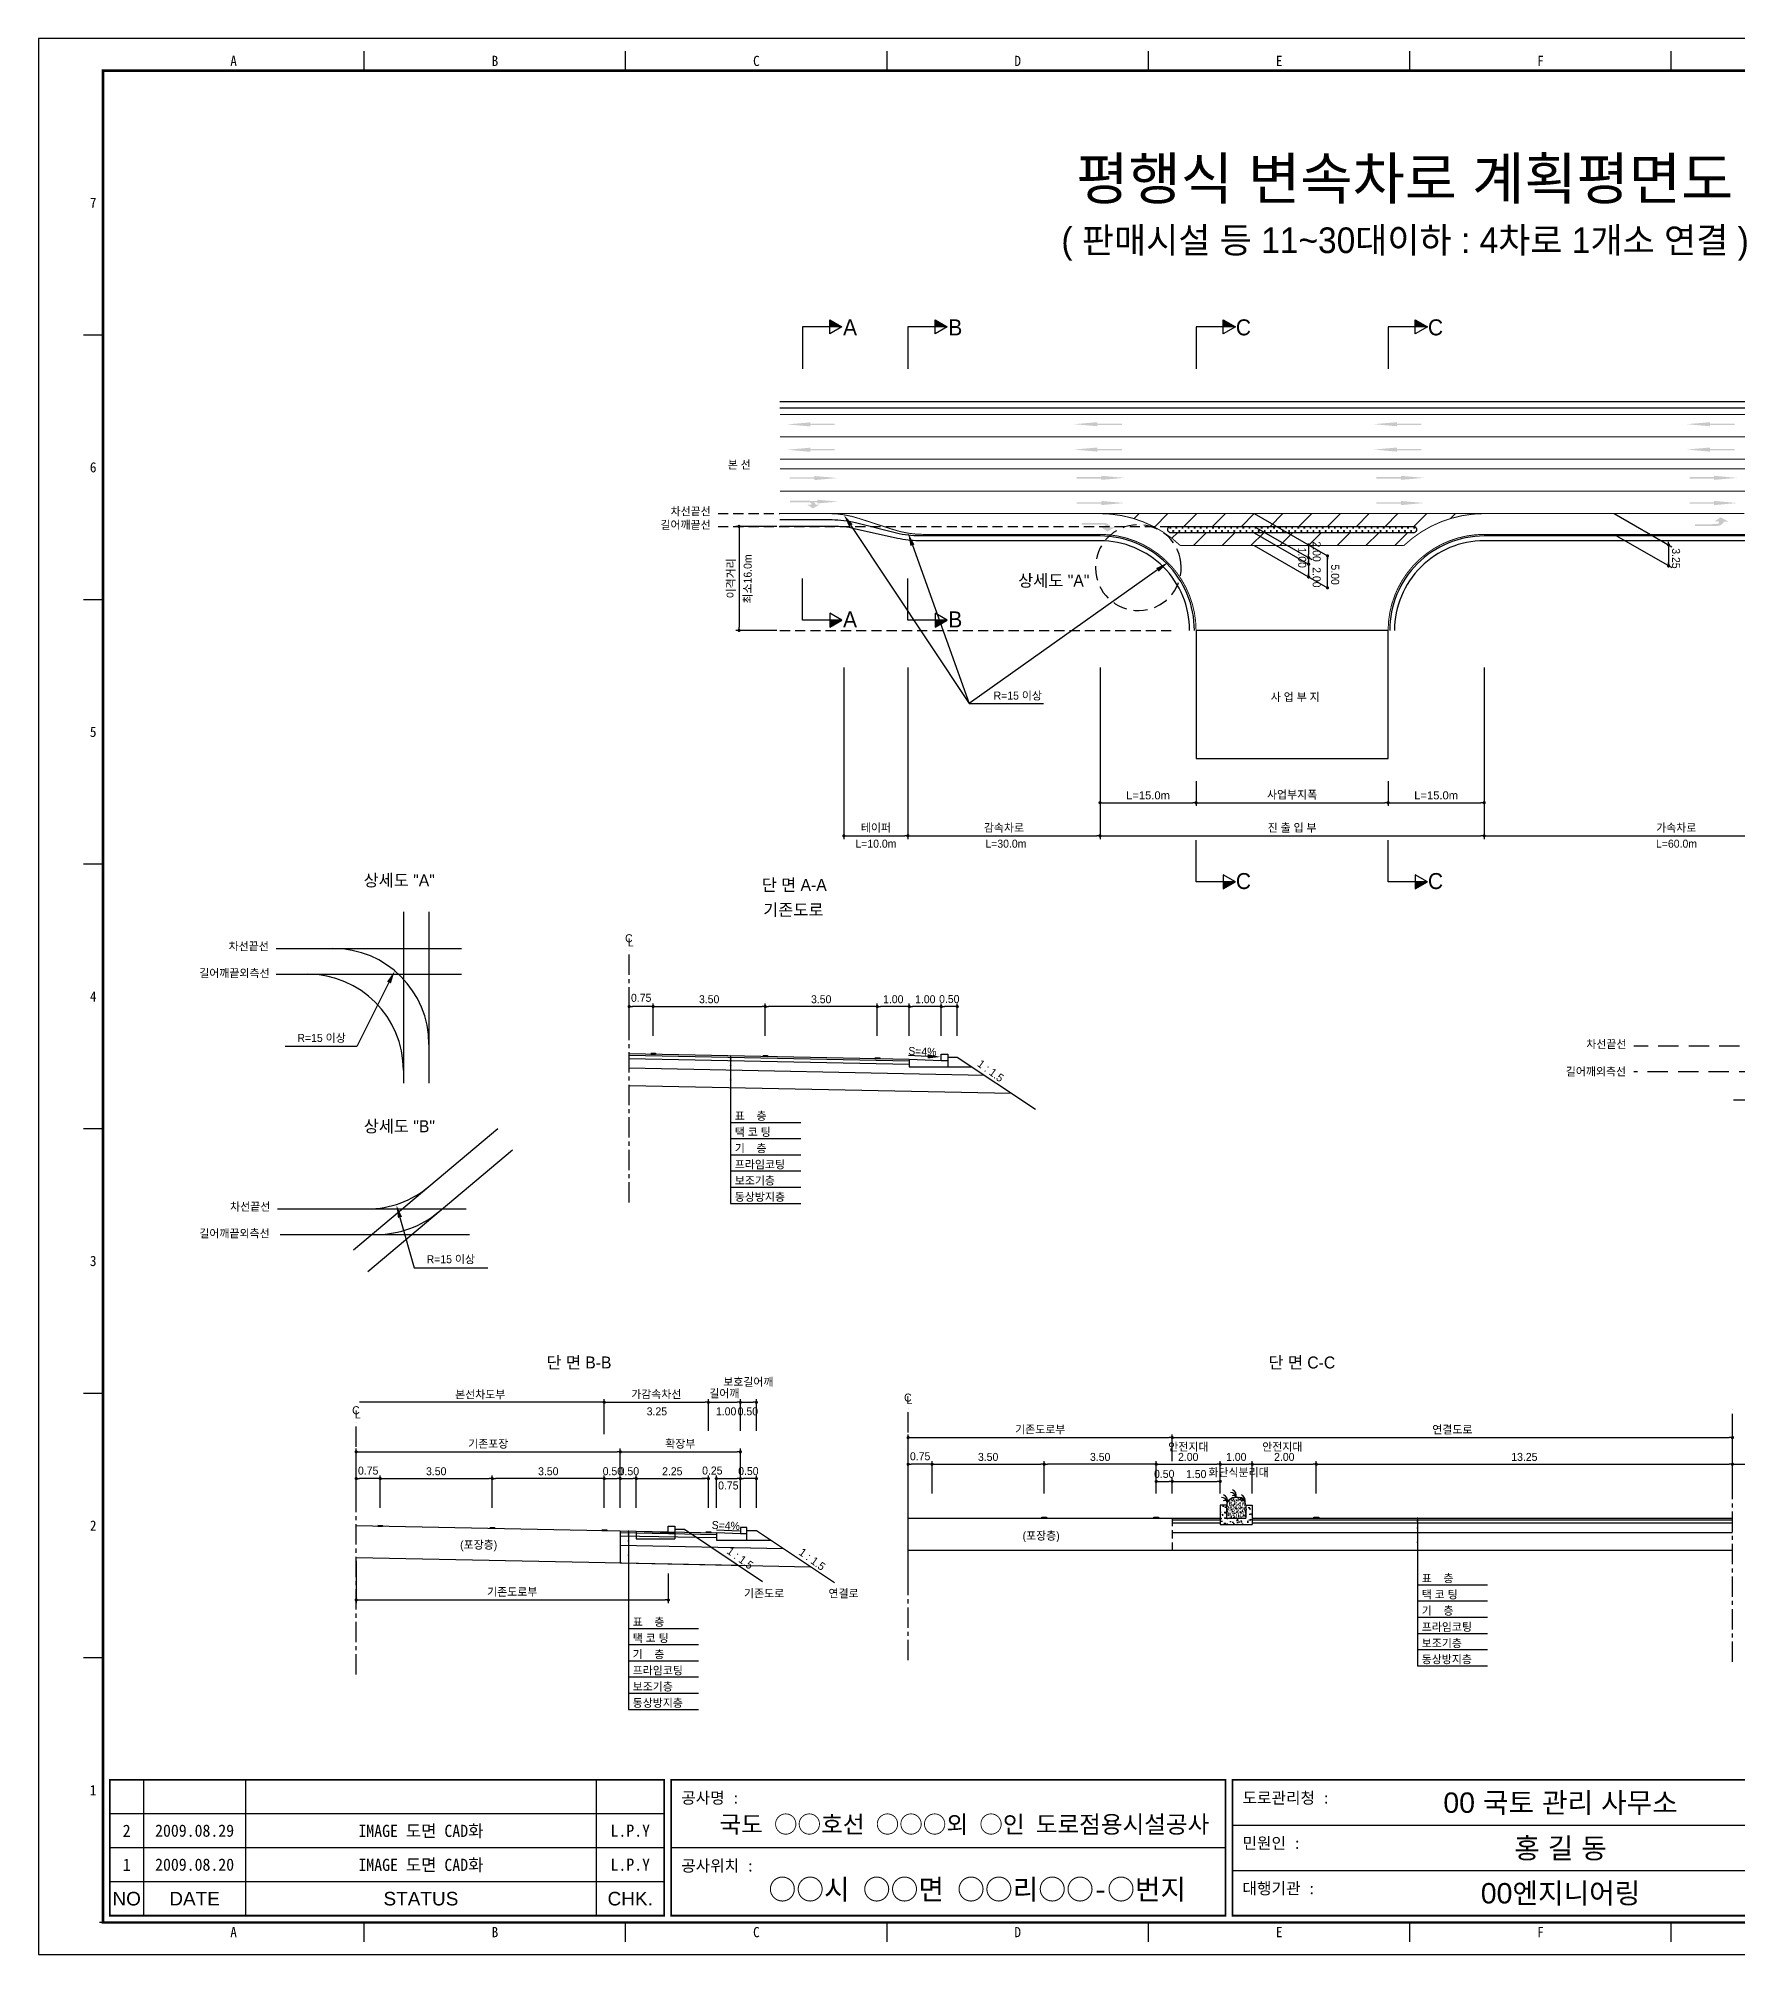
# Model space of a CAD drawing. Header units: millimetres. Extents: x 616 to 1039, y -2 to 297.
# Drawn here: x 615.8 to 881.2, y -2.4 to 297 of the extents above; entities that cross this region are included whole.
import ezdxf
from ezdxf.enums import TextEntityAlignment as Align

# ---------------------------------------------------------------- set-up
doc = ezdxf.new("R2010")
doc.units = ezdxf.units.MM
doc.linetypes.add('CENTER', pattern=[50.8, 31.75, -6.35, 6.35, -6.35])
doc.linetypes.add('HIDDEN', pattern=[9.525, 6.35, -3.175])
for name, color, linetype in [('CC-GSTR-0004', 4, 'Continuous'), ('CM-LANE-0030', 30, 'Continuous'), ('CZ-DIMT-0002', 7, 'Continuous'), ('CZ-EXST-0002', 1, 'Continuous'), ('CZ-LIN1-0007', 7, 'Continuous'), ('CZ-LIN2-0003', 3, 'Continuous'), ('CZ-LINE-0001', 7, 'Continuous'), ('CZ-TEXT-BOX0', 7, 'Continuous'), ('TITLE', 7, 'Continuous')]:
    doc.layers.add(name, color=color, linetype=linetype)
doc.styles.add('견고딕', font='arial.ttf')
doc.styles.add('돋움', font='')
doc.styles.add('돋음체', font='')
doc.styles.get('돋움').set_extended_font_data('Dotum')
doc.styles.get('돋음체').set_extended_font_data('DotumChe')

# ---------------------------------------------------------------- blocks, each defined once
blk = doc.blocks.new('_Dot')
at = {"color": 0, "linetype": 'ByBlock', "lineweight": -2}
blk.add_line((-0.5, 0), (-1, 0), dxfattribs=at)
at = {"color": 0, "linetype": 'ByBlock', "const_width": 0.5}
blk.add_lwpolyline([(-0.25, 0, 1), (0.25, 0, 1)], format="xyb", close=True, dxfattribs=at)

msp = doc.modelspace()

# ---------------------------------------------------------------- hatches: boundary and pattern name
at = {"layer": 'CM-LANE-0030'}
h = msp.add_hatch(dxfattribs=at)
h.set_pattern_fill('ANSI31', color=256, style=0)
h.set_pattern_definition([(45, (126.1862, 5.7074), (-2.245064, 2.245064), [])])
h.paths.add_polyline_path([(829.06, 217.73, -0.191871), (841.61, 222.73), (781.61, 222.73, -0.191871), (794.16, 217.73)])
h.paths.add_polyline_path([(792.52, 219.73, 0.002096), (792.39, 219.82, -0.732581), (792.68, 220.73), (830.54, 220.73, -0.732581), (830.83, 219.82, 0.002096), (830.7, 219.73)], flags=16)
at = {"layer": 'CZ-EXST-0002'}
h = msp.add_hatch(dxfattribs=at)
h.set_pattern_fill('AR-SAND', color=256, scale=0.01, style=0)
h.set_pattern_definition([(37.5, (-307.72673, 3548.6494), (-0.016000313, 0.489413237), [0, -0.38608, 0, -0.4318, 0, -0.41275]), (7.5, (-307.7267, 3548.6494), (0.44952328, 0.7168251), [0, -0.20828, 0, -0.34798, 0, -0.13335]), (327.5, (-308.03915, 3548.6494), (0.79099237, 0.001437185), [0, -0.127, 0, -0.4572, 0, -0.5969]), (317.5, (-308.03915, 3548.6494), (0.76355645, 0.22292932), [0, -0.0635, 0, -0.29972, 0, -0.3429])])
edge = h.paths.add_edge_path()
edge.add_ellipse((802.89, 67.8), major_axis=(-1.5, 0), ratio=0.829212, start_angle=180, end_angle=360)
edge.add_line((801.39, 67.8), (801.39, 65.8))
edge.add_line((801.39, 65.8), (804.39, 65.8))
edge.add_line((804.39, 65.8), (804.39, 67.8))
h = msp.add_hatch(dxfattribs=at)
h.set_pattern_fill('AR-CONC', color=256, scale=0.01, style=0)
h.set_pattern_definition([(50, (-307.7267, 3548.6494), (1.8218467, -0.15939086), [0.1905, -2.0955]), (355, (-307.7267, 3548.6494), (-0.3524283, 1.9105664), [0.1524, -1.6764]), (100.451, (-307.5749, 3548.6361), (1.469425, 1.7511669), [0.1619, -1.7809]), (46.1842, (-307.7267, 3549.1574), (2.7107904, -0.4204233), [0.28575, -3.14325]), (96.6356, (-307.5008, 3549.1224), (2.3740423, 2.4742556), [0.24285, -2.67135]), (351.184, (-307.7267, 3549.1574), (2.374046, 2.4742512), [0.2286, -2.5146]), (21, (-307.4727, 3549.0304), (1.5161488, -1.0226552), [0.1905, -2.0955]), (326, (-307.4727, 3549.0304), (0.6180203, 1.8418797), [0.1524, -1.6764]), (71.4514, (-307.3464, 3548.9452), (2.1341649, 0.8192286), [0.1619, -1.7809]), (37.5, (-307.7267, 3548.6494), (0.03088603, 0.84555039), [0, -1.65608, 0, -1.7018, 0, -1.68275]), (7.5, (-307.7267, 3548.6494), (0.66819663, 1.00180575), [0, -0.97028, 0, -1.61798, 0, -0.64135]), (327.5, (-308.29315, 3548.6494), (1.35590595, -0.05728744), [0, -0.635, 0, -1.9812, 0, -2.6289]), (317.5, (-308.5471, 3548.6494), (1.4812918, 0.2542649), [0, -0.8255, 0, -1.31572, 0, -1.8669])])
h.paths.add_polyline_path([(805.39, 64.8), (805.39, 67.8), (804.39, 67.8), (804.39, 65.8), (801.39, 65.8), (801.39, 67.8), (800.39, 67.8), (800.39, 64.8)])
at = {"layer": 'CZ-LIN1-0007'}
for points in [[(736.36, 236.98), (736.36, 236.77), (740.19, 236.77), (740.19, 236.55), (736.36, 236.55), (736.36, 236.34), (732.71, 236.66)], [(781.2, 237.01), (781.2, 236.79), (785.02, 236.8), (785.02, 236.58), (781.2, 236.58), (781.2, 236.37), (777.54, 236.69)], [(828, 237.01), (828, 236.79), (831.82, 236.8), (831.82, 236.58), (828, 236.58), (828, 236.37), (824.35, 236.69)], [(876.89, 237.01), (876.89, 236.79), (880.72, 236.8), (880.72, 236.58), (876.89, 236.58), (876.89, 236.37), (873.24, 236.69)], [(736.36, 233.02), (736.36, 232.81), (740.19, 232.81), (740.19, 232.59), (736.36, 232.59), (736.36, 232.38), (732.71, 232.7)], [(781.2, 233.05), (781.2, 232.84), (785.02, 232.84), (785.02, 232.62), (781.2, 232.62), (781.2, 232.41), (777.54, 232.73)], [(828, 233.05), (828, 232.84), (831.82, 232.84), (831.82, 232.62), (828, 232.62), (828, 232.41), (824.35, 232.73)], [(876.89, 233.05), (876.89, 232.84), (880.72, 232.84), (880.72, 232.62), (876.89, 232.62), (876.89, 232.41), (873.24, 232.73)], [(736.97, 228.6), (736.97, 228.39), (733.15, 228.39), (733.15, 228.18), (736.97, 228.17), (736.97, 227.96), (740.62, 228.28)], [(781.8, 228.63), (781.8, 228.42), (777.98, 228.42), (777.98, 228.2), (781.8, 228.2), (781.8, 227.99), (785.45, 228.31)], [(828.6, 228.63), (828.6, 228.42), (824.78, 228.42), (824.78, 228.2), (828.6, 228.2), (828.6, 227.99), (832.25, 228.31)], [(877.5, 228.63), (877.5, 228.42), (873.68, 228.42), (873.68, 228.2), (877.5, 228.2), (877.5, 227.99), (881.15, 228.31)], [(736.33, 224.72, -0.267976), (737.24, 224.11), (737.79, 224.11), (736.76, 223.54), (735.93, 224.11), (736.54, 224.11, 0.504994), (736.26, 224.48), (733.21, 224.5), (733.21, 224.74)], [(737.46, 224.89), (737.46, 224.7), (734.03, 224.7), (734.03, 224.51), (737.46, 224.51), (737.46, 224.31), (740.73, 224.6)], [(781.8, 224.7), (781.8, 224.48), (777.98, 224.48), (777.98, 224.27), (781.8, 224.27), (781.8, 224.05), (785.45, 224.38)], [(828.6, 224.7), (828.6, 224.48), (824.78, 224.48), (824.78, 224.27), (828.6, 224.27), (828.6, 224.05), (832.25, 224.38)], [(877.5, 224.7), (877.5, 224.48), (873.68, 224.48), (873.68, 224.27), (877.5, 224.27), (877.5, 224.05), (881.15, 224.38)], [(878.06, 220.8, 0.267976), (879.09, 221.49), (879.72, 221.49), (878.54, 222.15), (877.6, 221.5), (878.29, 221.49, -0.504994), (877.98, 221.08), (874.52, 221.06), (874.52, 220.78)], [(782.29, 221.26, -0.267976), (783.31, 220.58), (783.94, 220.58), (782.77, 219.92), (781.83, 220.57), (782.52, 220.57, 0.504994), (782.21, 220.99), (778.75, 221.01), (778.75, 221.28)], [(712.2, 138.28), (712.2, 138.41), (711.45, 138.42), (711.45, 138.3)], [(729.7, 137.93), (729.7, 138.06), (728.95, 138.07), (728.95, 137.95)], [(747.2, 137.58), (747.2, 137.71), (746.45, 137.72), (746.45, 137.6)], [(773.27, 65.8), (773.27, 65.93), (772.52, 65.93), (772.52, 65.8)], [(790.77, 65.8), (790.77, 65.93), (790.02, 65.93), (790.02, 65.8)], [(815.77, 65.8), (815.77, 65.93), (815.02, 65.93), (815.02, 65.8)], [(669.56, 64.54), (669.56, 64.67), (668.81, 64.68), (668.81, 64.56)], [(687.06, 64.19), (687.06, 64.32), (686.31, 64.33), (686.31, 64.21)], [(704.56, 63.84), (704.56, 63.97), (703.81, 63.98), (703.81, 63.86)], [(720.81, 63.52), (720.81, 63.64), (720.06, 63.66), (720.06, 63.53)]]:
    msp.add_hatch(color=256, dxfattribs=at).paths.add_polyline_path(points)
at = {"layer": 'CZ-LIN2-0003'}
h = msp.add_hatch(dxfattribs=at)
h.set_pattern_fill('CROSS', color=256, scale=0.075, style=0)
h.set_pattern_definition([(0, (126.1862, 5.70736), (0.47625, 0.47625), [0.238125, -0.714375]), (90, (126.30526, 5.5883), (-0.47625, 0.47625), [0.238125, -0.714375])])
h.paths.add_polyline_path([(830.7, 219.73, -0.002096), (830.83, 219.82, 0.732581), (830.54, 220.73), (792.68, 220.73, 0.732581), (792.39, 219.82, -0.002096), (792.52, 219.73)])
at = {"layer": 'CZ-LINE-0001'}
for points in [[(739.41, 253), (739.41, 251.9), (741.31, 251.9)], [(755.85, 253), (755.85, 251.9), (757.75, 251.9)], [(800.85, 253), (800.85, 251.9), (802.75, 251.9)], [(830.85, 253), (830.85, 251.9), (832.75, 251.9)], [(741.31, 206.07), (739.41, 206.07), (739.41, 204.97)], [(757.75, 206.07), (755.85, 206.07), (755.85, 204.97)], [(802.75, 165.19), (800.85, 165.19), (800.85, 164.09)], [(832.75, 165.19), (830.85, 165.19), (830.85, 164.09)]]:
    msp.add_hatch(color=256, dxfattribs=at).paths.add_polyline_path(points)

# ---------------------------------------------------------------- linework, layer by layer
at = {"color": 0, "linetype": 'ByBlock', "lineweight": -2}
for p, q in [((814.19, 217.58), (814.19, 217.33)), ((814.19, 216.08), (814.19, 216.33)), ((814.19, 215.58), (814.19, 215.33)), ((817.15, 215.87), (817.15, 215.62)), ((870.41, 218.08), (870.41, 218.33)), ((870.41, 217.58), (870.41, 217.33)), ((814.19, 215.08), (814.19, 215.33)), ((814.19, 213.08), (814.19, 213.33)), ((870.41, 214.83), (870.41, 215.08)), ((817.15, 211.37), (817.15, 211.62)), ((703.94, 83.89), (703.69, 83.89))]:
    msp.add_line(p, q, dxfattribs=at)
at = {"color": 0, "linetype": 'ByBlock', "const_width": 0.25}
for points in [[(814.19, 217.7, 1), (814.19, 217.95, 1)], [(814.19, 215.7, 1), (814.19, 215.95, 1)], [(814.19, 215.95, 1), (814.19, 215.7, 1)], [(817.15, 216, 1), (817.15, 216.25, 1)], [(870.41, 217.7, 1), (870.41, 217.95, 1)], [(870.41, 217.95, 1), (870.41, 217.7, 1)], [(814.19, 214.95, 1), (814.19, 214.7, 1)], [(814.19, 212.95, 1), (814.19, 212.7, 1)], [(870.41, 214.7, 1), (870.41, 214.45, 1)], [(817.15, 211.25, 1), (817.15, 211, 1)], [(704.06, 83.89, 1), (704.31, 83.89, 1)]]:
    msp.add_lwpolyline(points, format="xyb", close=True, dxfattribs=at)
at = {"layer": 'CC-GSTR-0004'}
for p, q in [((731.61, 240.23), (931.61, 240.23)), ((731.61, 239.23), (931.61, 239.23)), ((756.82, 137.29), (756.82, 138.29)), ((756.82, 138.29), (757.82, 138.29)), ((757.82, 138.29), (757.82, 136.29)), ((751.82, 137.49), (751.82, 136.29)), ((751.82, 137.49), (756.82, 137.29)), ((751.82, 136.29), (757.82, 136.29)), ((756.82, 137.29), (757.82, 137.29))]:
    msp.add_line(p, q, dxfattribs=at)
for points in [[(796.36, 204.48, 0.414214), (781.61, 219.23), (753.46, 219.23, -0.061321), (749.82, 219.68), (743.4, 221.29, 0.061321), (739.76, 221.73), (731.61, 221.73)], [(931.61, 221.73), (922.55, 221.73, 0.031099), (920.68, 221.62), (920.68, 221.62), (902.54, 219.35), (902.54, 219.35, -0.031099), (900.68, 219.23), (841.61, 219.23, 0.414214), (826.86, 204.48)], [(795.61, 204.48, 0.414214), (781.61, 218.48), (753.28, 218.48, -0.055385), (749.99, 218.85), (743.24, 220.37), (743.24, 220.37, 0.055385), (739.94, 220.73), (731.61, 220.73)], [(931.61, 220.73), (922.45, 220.73), (922.45, 220.73, 0.028015), (920.78, 220.64), (920.78, 220.64), (902.45, 218.58, -0.028015), (900.77, 218.48), (900.77, 218.48), (841.61, 218.48, 0.414214), (827.61, 204.48)]]:
    msp.add_lwpolyline(points, format="xyb", dxfattribs=at)
msp.add_lwpolyline([(726.44, 63.35), (725.44, 63.35), (721.69, 63.5), (721.69, 62.35), (726.44, 62.35), (726.44, 64.35), (725.44, 64.35), (725.44, 63.35)], dxfattribs=at)
at = {"layer": 'CM-LANE-0030', "const_width": 0.15}
for points in [[(731.61, 231.23), (931.61, 231.23)], [(731.61, 229.73), (931.61, 229.73)]]:
    msp.add_lwpolyline(points, dxfattribs=at)
msp.add_lwpolyline([(829.06, 217.73), (794.16, 217.73, 0.191871), (781.61, 222.73), (841.61, 222.73), (841.61, 222.73, 0.191871)], format="xyb", close=True, dxfattribs=at)
at = {"layer": 'CZ-EXST-0002'}
for p, q in [((672.82, 160.53), (672.82, 133.75)), ((676.81, 160.53), (676.81, 133.75)), ((652.93, 154.8), (681.88, 154.8)), ((652.93, 150.78), (681.88, 150.78)), ((665.03, 107.69), (687.58, 126.68)), ((667.24, 104.32), (689.84, 123.35)), ((653.16, 114.11), (682.63, 114.11)), ((653.57, 110.11), (683.11, 110.11)), ((665.44, 64.63), (709.19, 63.75)), ((709.19, 63.75), (709.19, 62.55)), ((709.19, 63.75), (714.19, 63.55)), ((714.19, 63.55), (714.19, 64.55)), ((714.19, 64.55), (715.19, 64.55)), ((714.19, 63.55), (715.19, 63.55)), ((715.19, 64.55), (715.19, 62.55)), ((715.19, 64.05), (716.69, 64.05)), ((716.69, 64.05), (728.89, 55.92)), ((751.64, 65.8), (792.89, 65.8)), ((709.19, 62.55), (715.19, 62.55)), ((751.64, 60.8), (792.89, 60.8)), ((665.44, 59.63), (725.12, 58.43))]:
    msp.add_line(p, q, dxfattribs=at)
at = {"layer": 'CZ-LIN1-0007'}
for p, q in [((711.45, 138.42), (712.2, 138.41)), ((711.45, 138.3), (712.2, 138.28)), ((712.2, 138.41), (712.2, 138.28)), ((728.95, 138.07), (729.7, 138.06)), ((728.95, 137.95), (729.7, 137.93)), ((729.7, 138.06), (729.7, 137.93)), ((746.45, 137.72), (747.2, 137.71)), ((746.45, 137.6), (747.2, 137.58)), ((747.2, 137.71), (747.2, 137.58)), ((772.52, 65.8), (772.52, 65.93)), ((772.52, 65.93), (773.27, 65.93)), ((773.27, 65.93), (773.27, 65.8)), ((790.02, 65.8), (790.02, 65.93)), ((790.02, 65.93), (790.77, 65.93)), ((790.77, 65.93), (790.77, 65.8)), ((815.02, 65.93), (815.77, 65.93)), ((815.02, 65.8), (815.02, 65.93)), ((815.77, 65.93), (815.77, 65.8)), ((668.81, 64.68), (669.56, 64.67)), ((668.81, 64.56), (669.56, 64.54)), ((669.56, 64.67), (669.56, 64.54)), ((686.31, 64.33), (687.06, 64.32)), ((686.31, 64.21), (687.06, 64.19)), ((687.06, 64.32), (687.06, 64.19)), ((703.81, 63.98), (704.56, 63.97)), ((703.81, 63.86), (704.56, 63.84)), ((704.56, 63.97), (704.56, 63.84)), ((720.06, 63.66), (720.81, 63.64)), ((720.06, 63.53), (720.81, 63.52)), ((720.81, 63.64), (720.81, 63.52)), ((773.27, 65.8), (772.52, 65.8)), ((790.77, 65.8), (790.02, 65.8)), ((815.77, 65.8), (815.02, 65.8))]:
    msp.add_line(p, q, dxfattribs=at)
at = {"layer": 'CZ-LIN1-0007', "const_width": 0.15}
for points in [[(731.61, 238.23), (931.61, 238.23)], [(760.42, 222.73), (781.61, 222.73)], [(841.61, 222.73), (882.22, 222.73)]]:
    msp.add_lwpolyline(points, dxfattribs=at)
at = {"layer": 'CZ-LIN1-0007', "linetype": 'HIDDEN', "const_width": 0.15}
for points in [[(731.61, 234.73), (931.61, 234.73)], [(731.61, 226.23), (931.61, 226.23)], [(739.24, 222.73), (760.42, 222.73)]]:
    msp.add_lwpolyline(points, dxfattribs=at)
at = {"layer": 'CZ-LIN1-0007', "const_width": 0.15}
for points in [[(796.61, 204.48, 0.414214), (781.61, 219.48), (753.99, 219.48), (753.99, 219.48, -0.07872), (749.35, 220.22), (749.35, 220.22), (743.87, 222), (743.87, 222, 0.07872), (739.24, 222.73), (739.24, 222.73), (731.61, 222.73)], [(931.61, 222.73), (922.82, 222.73, 0.040295), (920.42, 222.54), (920.42, 222.54), (902.81, 219.68), (902.81, 219.68, -0.040295), (900.4, 219.48), (900.4, 219.48), (841.61, 219.48, 0.414214), (826.61, 204.48)]]:
    msp.add_lwpolyline(points, format="xyb", dxfattribs=at)
at = {"layer": 'CZ-LIN2-0003'}
for p, q in [((708.07, 138.37), (751.82, 137.49)), ((708.07, 138.12), (751.82, 137.24)), ((757.82, 137.79), (759.32, 137.79)), ((759.32, 137.79), (771.53, 129.66)), ((708.07, 137.62), (751.82, 136.74)), ((708.07, 136.12), (763.5, 135.01)), ((757.82, 136.29), (761.57, 136.29)), ((708.07, 133.37), (767.75, 132.17)), ((800.39, 67.8), (800.39, 64.8)), ((801.39, 67.8), (800.39, 67.8)), ((801.39, 67.8), (801.39, 65.8)), ((804.39, 67.8), (804.39, 65.8)), ((804.39, 67.8), (805.39, 67.8)), ((805.39, 67.8), (805.39, 64.8)), ((706.69, 63.8), (706.69, 58.8)), ((706.69, 63.8), (721.69, 63.5)), ((706.69, 63.55), (721.69, 63.25)), ((706.69, 63.05), (721.69, 62.75)), ((726.44, 63.85), (727.94, 63.85)), ((727.94, 63.85), (740.14, 55.72)), ((792.89, 65.8), (800.39, 65.8)), ((792.89, 65.55), (800.39, 65.55)), ((792.89, 65.05), (800.39, 65.05)), ((792.89, 63.55), (880.39, 63.55)), ((800.39, 64.8), (805.39, 64.8)), ((801.39, 65.8), (804.39, 65.8)), ((805.39, 65.8), (880.39, 65.8)), ((805.39, 65.55), (880.39, 65.55)), ((805.39, 65.05), (880.39, 65.05)), ((706.69, 61.55), (732.15, 61.04)), ((726.44, 62.35), (730.19, 62.35)), ((792.89, 60.8), (880.39, 60.8)), ((706.69, 58.8), (736.41, 58.21))]:
    msp.add_line(p, q, dxfattribs=at)
msp.add_lwpolyline([(792.39, 219.82, -0.732581), (792.68, 220.73), (830.54, 220.73, -0.732581), (830.83, 219.82, 0.002096), (830.7, 219.73), (792.52, 219.73, 0.002096)], format="xyb", close=True, dxfattribs=at)
msp.add_lwpolyline([(826.61, 204.48), (796.61, 204.48), (796.61, 184.48), (826.61, 184.48)], close=True, dxfattribs=at)
for centre, radius, start, end in [((661.81, 139.8), 15, 0, 90), ((657.82, 135.78), 15, 0, 90), ((667.19, 129.11), 15, 270, 310.097), ((668.65, 125.11), 15, 270, 310.097), ((800.63, 68.14), 0.88, 7.8639, 92.7752), ((800.52, 68.49), 1, 347.1802, 67.3267), ((802.02, 68.93), 0.88, 7.8639, 92.7752), ((802.48, 68.9), 0.44, 19.771, 124.0366), ((801.91, 69.27), 1, 347.1802, 67.3267), ((803.41, 68.14), 0.88, 7.8639, 92.7752), ((803.31, 68.49), 1, 347.1802, 67.3267), ((801.08, 68.11), 0.44, 19.771, 124.0366), ((803.87, 68.11), 0.44, 19.771, 124.0366)]:
    msp.add_arc(centre, radius, start, end, dxfattribs=at)
msp.add_ellipse((802.89, 67.8), major_axis=(-1.5, 0), ratio=0.829212, start_param=3.141593, end_param=6.283185, dxfattribs=at)
at = {"layer": 'CZ-LINE-0001'}
for p, q in [((741.31, 251.9), (735.17, 251.9)), ((735.17, 251.9), (735.17, 245.36)), ((739.41, 250.8), (739.41, 253)), ((739.41, 253), (741.31, 251.9)), ((741.31, 251.9), (739.41, 250.8)), ((757.75, 251.9), (751.61, 251.9)), ((751.61, 251.9), (751.61, 245.36)), ((755.85, 250.8), (755.85, 253)), ((755.85, 253), (757.75, 251.9)), ((757.75, 251.9), (755.85, 250.8)), ((802.75, 251.9), (796.61, 251.9)), ((796.61, 251.9), (796.61, 245.36)), ((800.85, 250.8), (800.85, 253)), ((800.85, 253), (802.75, 251.9)), ((802.75, 251.9), (800.85, 250.8)), ((832.75, 251.9), (826.61, 251.9)), ((826.61, 251.9), (826.61, 245.36)), ((830.85, 250.8), (830.85, 253)), ((830.85, 253), (832.75, 251.9)), ((832.75, 251.9), (830.85, 250.8)), ((805.7, 222.73), (817.15, 216.12)), ((861.91, 222.73), (870.91, 217.54)), ((731.11, 220.73), (724.73, 220.73)), ((725.23, 220.23), (725.23, 204.98)), ((805.7, 220.73), (814.69, 215.54)), ((805.7, 219.73), (814.19, 214.83)), ((861.91, 219.48), (870.91, 214.29)), ((805.7, 217.73), (817.15, 211.12)), ((814.19, 217.33), (814.19, 216.33)), ((817.15, 211.12), (817.15, 216.12)), ((870.41, 217.33), (870.41, 214.32)), ((735.17, 206.07), (735.17, 212.61)), ((751.61, 206.07), (751.61, 212.61)), ((814.19, 215.33), (814.19, 212.83)), ((741.31, 206.07), (739.41, 207.17)), ((739.41, 207.17), (739.41, 204.97)), ((757.75, 206.07), (755.85, 207.17)), ((755.85, 207.17), (755.85, 204.97)), ((731.11, 204.48), (724.73, 204.48)), ((741.31, 206.07), (735.17, 206.07)), ((739.41, 204.97), (741.31, 206.07)), ((757.75, 206.07), (751.61, 206.07)), ((755.85, 204.97), (757.75, 206.07)), ((741.61, 198.66), (741.61, 171.89)), ((751.61, 198.66), (751.61, 171.89)), ((751.61, 198.66), (751.61, 171.89)), ((781.61, 198.66), (781.61, 171.89)), ((841.61, 198.66), (841.61, 171.89)), ((761.17, 193.08), (772.8, 193.08)), ((781.61, 180.94), (781.61, 171.89)), ((781.61, 180.94), (781.61, 177.06)), ((796.61, 180.94), (796.61, 177.06)), ((796.61, 180.94), (796.61, 177.06)), ((826.61, 180.94), (826.61, 177.06)), ((826.61, 180.94), (826.61, 177.06)), ((841.61, 180.94), (841.61, 171.89)), ((841.61, 180.94), (841.61, 177.06)), ((782.11, 177.56), (796.11, 177.56)), ((797.11, 177.56), (826.11, 177.56)), ((827.11, 177.56), (841.11, 177.56)), ((742.11, 172.39), (751.11, 172.39)), ((752.11, 172.39), (781.11, 172.39)), ((782.11, 172.39), (841.11, 172.39)), ((796.61, 165.19), (796.61, 171.73)), ((826.61, 165.19), (826.61, 171.73)), ((842.11, 172.39), (901.11, 172.39)), ((802.75, 165.19), (796.61, 165.19)), ((802.75, 165.19), (800.85, 166.29)), ((800.85, 166.29), (800.85, 164.09)), ((800.85, 164.09), (802.75, 165.19)), ((832.75, 165.19), (826.61, 165.19)), ((832.75, 165.19), (830.85, 166.29)), ((830.85, 166.29), (830.85, 164.09)), ((830.85, 164.09), (832.75, 165.19)), ((708.07, 141.16), (708.07, 146.21)), ((711.32, 145.71), (708.57, 145.71)), ((711.82, 141.16), (711.82, 146.21)), ((711.82, 141.16), (711.82, 146.21)), ((712.32, 145.71), (728.82, 145.71)), ((729.32, 141.16), (729.32, 146.21)), ((729.32, 141.16), (729.32, 146.21)), ((746.32, 145.71), (729.82, 145.71)), ((746.82, 141.16), (746.82, 146.21)), ((746.82, 141.16), (746.82, 146.21)), ((751.32, 145.71), (747.32, 145.71)), ((751.82, 141.16), (751.82, 146.21)), ((751.82, 141.16), (751.82, 146.21)), ((756.32, 145.71), (752.32, 145.71)), ((756.82, 141.16), (756.82, 146.21)), ((756.82, 143.6), (756.82, 146.21)), ((758.82, 145.71), (757.32, 145.71)), ((759.32, 141.16), (759.32, 146.21)), ((723.92, 138.05), (723.92, 114.97)), ((723.92, 127.62), (734.86, 127.62)), ((723.92, 125.09), (734.86, 125.09)), ((723.92, 122.56), (734.86, 122.56)), ((723.92, 120.03), (734.86, 120.03)), ((723.92, 117.5), (734.86, 117.5)), ((723.92, 114.97), (734.86, 114.97)), ((703.69, 83.89), (665.94, 83.89)), ((704.19, 78.92), (704.19, 84.39)), ((704.19, 79.42), (704.19, 84.39)), ((704.69, 83.89), (719.94, 83.89)), ((720.44, 79.42), (720.44, 84.39)), ((720.44, 79.42), (720.44, 84.39)), ((720.94, 83.89), (724.94, 83.89)), ((725.44, 79.42), (725.44, 84.39)), ((725.44, 79.42), (725.44, 84.39)), ((725.94, 83.89), (727.44, 83.89)), ((727.94, 79.42), (727.94, 84.39)), ((751.64, 74.71), (751.64, 78.88)), ((752.14, 78.38), (792.39, 78.38)), ((792.89, 74.71), (792.89, 78.88)), ((792.89, 74.71), (792.89, 78.88)), ((793.39, 78.38), (879.89, 78.38)), ((880.39, 74.71), (880.39, 78.88)), ((665.44, 72.47), (665.44, 76.65)), ((665.94, 76.15), (706.19, 76.15)), ((706.69, 72.47), (706.69, 76.65)), ((706.69, 72.47), (706.69, 76.65)), ((707.19, 76.15), (724.94, 76.15)), ((725.44, 72.47), (725.44, 76.65)), ((751.64, 54.63), (751.64, 75.03)), ((665.44, 67.42), (665.44, 72.47)), ((668.69, 71.97), (665.94, 71.97)), ((669.19, 67.42), (669.19, 72.47)), ((669.19, 67.42), (669.19, 72.47)), ((669.69, 71.97), (686.19, 71.97)), ((686.69, 67.42), (686.69, 72.47)), ((686.69, 67.42), (686.69, 72.47)), ((703.69, 71.97), (687.19, 71.97)), ((704.19, 67.42), (704.19, 72.47)), ((704.19, 67.42), (704.19, 72.47)), ((704.69, 71.97), (706.19, 71.97)), ((706.69, 67.42), (706.69, 72.47)), ((706.69, 67.42), (706.69, 72.47)), ((707.19, 71.97), (708.69, 71.97)), ((709.19, 67.42), (709.19, 72.47)), ((709.19, 67.42), (709.19, 72.47)), ((709.69, 71.97), (719.94, 71.97)), ((719.94, 71.97), (719.44, 71.97)), ((720.44, 67.42), (720.44, 72.47)), ((720.44, 67.42), (720.44, 72.47)), ((721.69, 67.42), (721.69, 72.47)), ((721.69, 67.42), (721.69, 72.47)), ((722.19, 71.97), (722.69, 71.97)), ((722.19, 71.97), (724.94, 71.97)), ((725.44, 69.86), (725.44, 72.47)), ((725.44, 67.42), (725.44, 72.47)), ((727.44, 71.97), (725.94, 71.97)), ((727.94, 67.42), (727.94, 72.47)), ((751.64, 69.66), (751.64, 74.71)), ((754.89, 74.21), (752.14, 74.21)), ((755.39, 69.66), (755.39, 74.71)), ((755.39, 69.66), (755.39, 74.71)), ((755.89, 74.21), (772.39, 74.21)), ((772.89, 69.66), (772.89, 74.71)), ((772.89, 69.66), (772.89, 74.71)), ((789.89, 74.21), (773.39, 74.21)), ((790.39, 69.66), (790.39, 74.71)), ((790.39, 69.66), (790.39, 74.71)), ((790.39, 69.66), (790.39, 72.03)), ((790.89, 74.21), (799.89, 74.21)), ((792.89, 69.66), (792.89, 72.03)), ((792.89, 69.66), (792.89, 72.03)), ((800.39, 69.66), (800.39, 74.71)), ((800.39, 69.66), (800.39, 74.71)), ((800.39, 69.66), (800.39, 72.03)), ((800.89, 74.21), (804.89, 74.21)), ((805.39, 69.66), (805.39, 74.71)), ((805.39, 69.66), (805.39, 74.71)), ((805.89, 74.21), (814.89, 74.21)), ((815.39, 69.66), (815.39, 74.71)), ((815.39, 69.66), (815.39, 74.71)), ((815.89, 74.21), (879.89, 74.21)), ((880.39, 69.66), (880.39, 74.71)), ((880.39, 74.21), (891.11, 74.21)), ((790.89, 71.53), (792.39, 71.53)), ((793.39, 71.53), (799.89, 71.53)), ((707.97, 63.78), (707.97, 35.91)), ((831.21, 65.8), (831.21, 42.72)), ((665.44, 59.13), (665.44, 52.51)), ((714.19, 57.12), (714.19, 52.51)), ((831.21, 55.38), (842.14, 55.38)), ((665.94, 53.01), (713.69, 53.01)), ((831.21, 52.85), (842.14, 52.85)), ((707.97, 48.57), (718.91, 48.57)), ((831.21, 50.31), (842.14, 50.31)), ((707.97, 46.04), (718.91, 46.04)), ((831.21, 47.78), (842.14, 47.78)), ((831.21, 45.25), (842.14, 45.25)), ((707.97, 43.51), (718.91, 43.51)), ((831.21, 42.72), (842.14, 42.72)), ((707.97, 40.98), (718.91, 40.98)), ((707.97, 38.45), (718.91, 38.45)), ((707.97, 35.91), (718.91, 35.91))]:
    msp.add_line(p, q, dxfattribs=at)
at = {"layer": 'CZ-LINE-0001', "linetype": 'HIDDEN', "ltscale": 0.25}
for p, q in [((721.95, 222.73), (731.61, 222.73)), ((721.95, 220.73), (792.68, 220.73)), ((731.61, 204.48), (793.06, 204.48))]:
    msp.add_line(p, q, dxfattribs=at)
at = {"layer": 'CZ-LINE-0001', "linetype": 'HIDDEN', "ltscale": 0.35}
msp.add_line((794.25, 215.08), (794.25, 215.08), dxfattribs=at)
at = {"layer": 'CZ-LINE-0001', "linetype": 'CENTER', "ltscale": 0.1}
for p, q in [((708.07, 115.09), (708.07, 154.47)), ((751.64, 43.59), (751.64, 82.97)), ((880.39, 43.34), (880.39, 82.72)), ((665.44, 41.35), (665.44, 80.73))]:
    msp.add_line(p, q, dxfattribs=at)
at = {"layer": 'CZ-LINE-0001', "linetype": 'HIDDEN', "ltscale": 0.5}
for p, q in [((881.5, 139.52), (864.98, 139.52)), ((903.64, 135.52), (864.98, 135.52))]:
    msp.add_line(p, q, dxfattribs=at)
at = {"layer": 'CZ-LINE-0001', "linetype": 'HIDDEN', "ltscale": 0.2}
msp.add_line((792.89, 65.8), (792.89, 60.8), dxfattribs=at)
at = {"layer": 'CZ-LINE-0001'}
for points in [[(742.69, 220.88), (761.17, 193.08)], [(752.32, 217.79), (761.17, 193.08)], [(790.59, 213.93), (761.17, 193.08)], [(670.56, 149.47), (665.55, 139.45), (654.32, 139.45)], [(754.69, 137.93), (751.69, 138.05)], [(893.84, 135.26), (892.79, 131.07), (880.56, 131.07)], [(672.28, 112.77), (674.51, 104.88), (686, 104.88)], [(725.33, 63.76), (721.69, 63.91)]]:
    msp.add_lwpolyline(points, dxfattribs=at)
at = {"layer": 'CZ-LINE-0001', "linetype": 'HIDDEN', "ltscale": 0.35}
msp.add_arc((787.6, 214.29), 6.7, 6.7667, 6.749, dxfattribs=at)
at = {"layer": 'CZ-LINE-0001', "linetype": 'ByBlock'}
for centre, start, end in [((723.92, 137.99), 0, 180), ((723.92, 137.99), 0, 180), ((723.92, 137.99), 180, 0), ((723.92, 137.99), 180, 0), ((723.92, 137.79), 0, 180), ((723.92, 137.79), 0, 180), ((723.92, 137.79), 180, 0), ((723.92, 137.79), 180, 0), ((723.92, 137.3), 0, 180), ((723.92, 137.3), 0, 180), ((723.92, 137.3), 180, 0), ((723.92, 137.3), 180, 0), ((723.92, 136.5), 0, 180), ((723.92, 136.5), 0, 180), ((723.92, 136.5), 180, 0), ((723.92, 136.5), 180, 0), ((723.92, 137.55), 0, 180), ((723.92, 137.55), 0, 180), ((723.92, 137.55), 180, 0), ((723.92, 137.55), 180, 0), ((723.92, 134.27), 0, 180), ((723.92, 134.27), 0, 180), ((723.92, 134.27), 180, 0), ((723.92, 134.27), 180, 0), ((831.2, 65.05), 0, 180), ((831.2, 65.05), 0, 180), ((831.2, 65.05), 180, 0), ((831.2, 65.05), 180, 0), ((831.2, 64.26), 0, 180), ((831.2, 64.26), 0, 180), ((831.2, 64.26), 180, 0), ((831.2, 64.26), 180, 0), ((831.21, 65.74), 0, 180), ((831.21, 65.74), 0, 180), ((831.21, 65.74), 180, 0), ((831.21, 65.74), 180, 0), ((831.21, 65.54), 0, 180), ((831.21, 65.54), 0, 180), ((831.21, 65.54), 180, 0), ((831.21, 65.54), 180, 0), ((831.21, 65.3), 0, 180), ((831.21, 65.3), 0, 180), ((831.21, 65.3), 180, 0), ((831.21, 65.3), 180, 0), ((831.2, 62.02), 0, 180), ((831.2, 62.02), 0, 180), ((831.2, 62.02), 180, 0), ((831.2, 62.02), 180, 0)]:
    msp.add_arc(centre, 0.0625, start, end, dxfattribs=at)
at = {"layer": 'CZ-LINE-0001'}
for centre, start, end in [((707.97, 63.03), 0, 180), ((707.97, 63.03), 0, 180), ((707.97, 63.03), 180, 0), ((707.97, 63.03), 180, 0), ((707.97, 63.72), 0, 180), ((707.97, 63.72), 0, 180), ((707.97, 63.72), 180, 0), ((707.97, 63.72), 180, 0), ((707.97, 63.51), 0, 180), ((707.97, 63.51), 0, 180), ((707.97, 63.51), 180, 0), ((707.97, 63.51), 180, 0), ((707.97, 63.28), 0, 180), ((707.97, 63.28), 0, 180), ((707.97, 63.28), 180, 0), ((707.97, 63.28), 180, 0), ((707.97, 62.23), 0, 180), ((707.97, 62.23), 0, 180), ((707.97, 62.23), 180, 0), ((707.97, 62.23), 180, 0), ((707.97, 60), 0, 180), ((707.97, 60), 0, 180), ((707.97, 60), 180, 0), ((707.97, 60), 180, 0)]:
    msp.add_arc(centre, 0.0625, start, end, dxfattribs=at)
for points in [[(742.41, 220.7), (741.58, 222.55), (742.97, 221.07)], [(752, 217.67), (751.64, 219.67), (752.63, 217.9)], [(790.39, 214.21), (792.22, 215.09), (790.78, 213.66)], [(670.26, 149.62), (671.45, 151.26), (670.86, 149.32)], [(754.71, 138.26), (756.69, 137.85), (754.68, 137.6)], [(671.96, 112.68), (671.73, 114.69), (672.6, 112.86)]]:
    msp.add_solid(points, dxfattribs=at)
at = {"layer": 'TITLE', "color": 7, "linetype": 'Continuous'}
for p, q in [((666.7, 291.93), (666.7, 294.96)), ((707.52, 291.93), (707.52, 294.96)), ((748.35, 291.93), (748.35, 294.96)), ((789.17, 291.93), (789.17, 294.96)), ((830, 291.93), (830, 294.96)), ((870.82, 291.93), (870.82, 294.96)), ((625.88, 250.61), (622.85, 250.61)), ((625.88, 209.28), (622.85, 209.28)), ((625.88, 167.95), (622.85, 167.95)), ((625.88, 126.62), (622.85, 126.62)), ((625.88, 85.29), (622.85, 85.29)), ((625.88, 43.96), (622.85, 43.96)), ((666.7, -0.39), (666.7, 2.63)), ((707.52, -0.39), (707.52, 2.63)), ((748.35, -0.39), (748.35, 2.63)), ((789.17, -0.39), (789.17, 2.63)), ((830, -0.39), (830, 2.63)), ((870.82, -0.39), (870.82, 2.63))]:
    msp.add_line(p, q, dxfattribs=at)
at = {"layer": 'TITLE', "ltscale": 150}
for p, q in [((632.24, 24.91), (632.24, 3.69)), ((648.16, 24.91), (648.16, 3.69)), ((702.94, 24.91), (702.94, 3.69)), ((713.55, 19.61), (626.94, 19.61)), ((802.28, 17.84), (888.89, 17.84)), ((713.55, 14.3), (626.94, 14.3)), ((801.22, 14.3), (714.61, 14.3)), ((713.55, 9), (626.94, 9)), ((802.28, 10.77), (888.89, 10.77))]:
    msp.add_line(p, q, dxfattribs=at)
at = {"layer": 'TITLE'}
msp.add_line((1034.23, 2.63), (625.37, 2.63), dxfattribs=at)
msp.add_lwpolyline([(615.8, -2.4), (1039.16, -2.4), (1039.16, 296.97), (615.8, 296.97)], close=True, dxfattribs=at)
at = {"layer": 'TITLE', "linetype": 'Continuous', "const_width": 0.403}
msp.add_lwpolyline([(625.88, 2.63), (625.88, 291.93), (1034.12, 291.93), (1034.12, 2.63)], close=True, dxfattribs=at)
at = {"layer": 'TITLE', "ltscale": 150, "const_width": 0.265}
for points in [[(626.94, 24.91), (713.55, 24.91), (713.55, 3.69), (626.94, 3.69)], [(714.61, 24.91), (801.22, 24.91), (801.22, 3.69), (714.61, 3.69)], [(888.89, 3.69), (802.28, 3.69), (802.28, 24.91), (888.89, 24.91)]]:
    msp.add_lwpolyline(points, close=True, dxfattribs=at)

# ---------------------------------------------------------------- block references
at = {"layer": 'CZ-LINE-0001', "xscale": 0.5, "yscale": 0.5, "zscale": 0.5}
for p, rotation in [((725.23, 220.73), 90), ((725.23, 204.48), 270), ((781.61, 177.56), 180), ((796.61, 177.56), 180), ((826.61, 177.56), 180), ((741.61, 172.39), 180), ((751.61, 172.39), 180), ((781.61, 172.39), 180), ((841.61, 172.39), 180), ((708.07, 145.71), 180), ((711.82, 145.71), 180), ((729.32, 145.71), 180), ((746.82, 145.71), 180), ((751.82, 145.71), 180), ((756.82, 145.71), 180), ((704.19, 83.89), 180), ((720.44, 83.89), 180), ((725.44, 83.89), 180), ((751.64, 78.38), 180), ((792.89, 78.38), 180), ((665.44, 76.15), 180), ((706.69, 76.15), 180), ((665.44, 71.97), 180), ((669.19, 71.97), 180), ((686.69, 71.97), 180), ((704.19, 71.97), 180), ((706.69, 71.97), 180), ((709.19, 71.97), 180), ((721.69, 71.97), 180), ((721.69, 71.97), 180), ((725.44, 71.97), 180), ((751.64, 74.21), 180), ((755.39, 74.21), 180), ((772.89, 74.21), 180), ((790.39, 74.21), 180), ((800.39, 74.21), 180), ((805.39, 74.21), 180), ((815.39, 74.21), 180), ((790.39, 71.53), 180), ((792.89, 71.53), 180), ((665.44, 53.01), 180)]:
    msp.add_blockref('_Dot', p, dxfattribs=dict(at, rotation=rotation))
for p in [(796.61, 177.56), (826.61, 177.56), (841.61, 177.56), (751.61, 172.39), (781.61, 172.39), (841.61, 172.39), (711.82, 145.71), (729.32, 145.71), (746.82, 145.71), (751.82, 145.71), (756.82, 145.71), (759.32, 145.71), (720.44, 83.89), (725.44, 83.89), (727.94, 83.89), (792.89, 78.38), (880.39, 78.38), (706.69, 76.15), (725.44, 76.15), (669.19, 71.97), (686.69, 71.97), (704.19, 71.97), (706.69, 71.97), (709.19, 71.97), (720.44, 71.97), (720.44, 71.97), (725.44, 71.97), (727.94, 71.97), (755.39, 74.21), (772.89, 74.21), (790.39, 74.21), (800.39, 74.21), (805.39, 74.21), (815.39, 74.21), (880.39, 74.21), (792.89, 71.53), (800.39, 71.53), (714.19, 53.01)]:
    msp.add_blockref('_Dot', p, dxfattribs=at)

# ---------------------------------------------------------------- texts
at = {"layer": 'CZ-DIMT-0002', "style": '돋움'}
for s, height, p in [('A', 2.5, (742.57, 251.82)), ('B', 2.5, (759.01, 251.82)), ('C', 2.5, (804.01, 251.82)), ('C', 2.5, (834.01, 251.82)), ('본 선', 1.25, (725.27, 230.37)), ('길어깨끝선', 1.25, (716.88, 220.97)), ('차선끝선', 1.25, (717.68, 223.07)), ('상세도 "A"', 1.875, (774.39, 212.26)), ('A', 2.5, (742.57, 206.2)), ('B', 2.5, (759.01, 206.2)), ('R=15 이상', 1.25, (768.77, 194.29)), ('사 업 부 지', 1.25, (812.1, 194.07)), ('L=10.0m', 1.25, (746.61, 171.16)), ('L=30.0m', 1.25, (766.91, 171.16)), ('L=60.0m', 1.25, (871.65, 171.16)), ('C', 2.5, (804.01, 165.32)), ('C', 2.5, (834.01, 165.32)), ('차선끝선', 1.25, (648.65, 155.13)), ('C', 1.25, (708.03, 156.39)), ('L', 1.25, (708.3, 155.74)), ('길어깨끝외측선', 1.25, (646.42, 150.93)), ('R=15 이상', 1.25, (660.03, 140.81)), ('차선끝선', 1.25, (860.7, 139.85)), ('차선끝선', 1.25, (648.88, 114.45)), ('길어깨끝외측선', 1.25, (646.43, 110.27)), ('R=15 이상', 1.25, (680.22, 106.24)), ('C', 1.25, (751.6, 84.63)), ('L', 1.25, (751.86, 84.23)), ('C', 1.25, (665.4, 82.65)), ('L', 1.25, (665.66, 82))]:
    msp.add_text(s, height=height, dxfattribs=at).set_placement(p, align=Align.MIDDLE_CENTER)
msp.add_text('최소16.0m', height=1.25, rotation=90, dxfattribs=at).set_placement((727.21, 208.67))
for s, rotation, p in [('S=4%', 357.7094, (753.87, 138.71)), ('1 : 1.5', 323.8881, (764.53, 135.68)), ('S=4%', 357.7094, (723.17, 64.65)), ('1 : 1.5', 323.8881, (725.41, 59.56)), ('1 : 1.5', 323.8881, (736.66, 59.36))]:
    msp.add_text(s, height=1.25, rotation=rotation, dxfattribs=at).set_placement(p, align=Align.MIDDLE_CENTER)
for s, p in [('길어깨외측선', (854.36, 134.94)), ('표    층', (724.57, 128.01)), ('택 코 팅', (724.57, 125.48)), ('기    층', (724.57, 122.95)), ('프라임코팅', (724.57, 120.42)), ('보조기층', (724.57, 117.89)), ('동상방지층', (724.57, 115.36)), ('3.25', (710.81, 81.85)), ('1.00', (721.63, 81.85)), ('0.50', (725.02, 81.85)), ('안전지대', (792.27, 76.31)), ('안전지대', (806.94, 76.31)), ('화단식분리대', (798.54, 72.33)), ('(포장층)', (769.52, 62.42)), ('(포장층)', (681.67, 61.01)), ('표    층', (831.86, 55.77)), ('기존도로', (726.01, 53.41)), ('연결로', (739.2, 53.41)), ('택 코 팅', (831.86, 53.24)), ('기    층', (831.86, 50.7)), ('표    층', (708.62, 48.96)), ('프라임코팅', (831.86, 48.17)), ('기    층', (708.62, 43.9)), ('택 코 팅', (708.62, 46.43)), ('보조기층', (831.86, 45.64)), ('프라임코팅', (708.62, 41.37)), ('동상방지층', (831.86, 43.11)), ('보조기층', (708.62, 38.84)), ('동상방지층', (708.62, 36.3))]:
    msp.add_text(s, height=1.25, dxfattribs=at).set_placement(p)
at = {"layer": 'CZ-DIMT-0002', "char_height": 1.25, "attachment_point": 5, "rotation": 270, "style": '돋움'}
for s, insert in [('1.00', (813.18, 215.83)), ('\\A1;2.00', (815.44, 216.79)), ('3.25', (871.57, 215.72)), ('2.00', (815.44, 212.76)), ('5.00', (818.33, 213.19))]:
    msp.add_mtext(s, dxfattribs=dict(at, insert=insert))
at = {"layer": 'CZ-DIMT-0002', "insert": (684.81, 85.04), "char_height": 1.25, "attachment_point": 5, "style": '돋움'}
msp.add_mtext('본선차도부', dxfattribs=at)
at = {"layer": 'CZ-LINE-0001', "insert": (724.04, 212.61), "char_height": 1.25, "attachment_point": 5, "rotation": 90, "style": '돋움'}
msp.add_mtext('\\A1;이격거리', dxfattribs=at)
at = {"layer": 'CZ-LINE-0001', "char_height": 1.25, "attachment_point": 5, "style": '돋움'}
for s, insert in [('\\A1;{\\fArial|b0|i0|c0|p32;L=15.0m}', (789.11, 178.7)), ('\\A1;사업부지폭', (811.61, 178.75)), ('\\A1;{\\fArial|b0|i0|c0|p32;L=15.0m}', (834.11, 178.7)), ('\\A1;테이퍼', (746.61, 173.58)), ('\\A1;감속차로', (766.61, 173.58)), ('\\A1;진 출 입 부', (811.61, 173.58)), ('\\A1;가속차로', (871.61, 173.58)), ('\\A1;0.75', (709.95, 147.07)), ('\\A1;3.50', (720.57, 146.85)), ('\\A1;3.50', (738.07, 146.85)), ('\\A1;1.00', (749.32, 146.85)), ('\\A1;1.00', (754.32, 146.85)), ('\\A1;0.50', (758.07, 146.88)), ('\\A1;보호길어깨', (726.69, 87.01)), ('\\A1;가감속차선', (712.31, 85.09)), ('\\A1;길어깨', (722.94, 85.21)), ('\\A1;기존포장', (686.06, 77.34)), ('\\A1;확장부', (716.06, 77.34)), ('\\A1;기존도로부', (772.27, 79.58)), ('\\A1;연결도로', (836.64, 79.57)), ('\\A1;0.75', (753.52, 75.45)), ('\\A1;3.50', (764.14, 75.35)), ('\\A1;3.50', (781.64, 75.35)), ('\\A1;2.00', (795.39, 75.35)), ('\\A1;1.00', (802.89, 75.35)), ('\\A1;2.00', (810.39, 75.35)), ('\\A1;13.25', (847.89, 75.35)), ('\\A1;0.75', (667.31, 73.21)), ('\\A1;3.50', (677.94, 73.11)), ('\\A1;3.50', (695.44, 73.11)), ('\\A1;0.50', (705.53, 73.12)), ('\\A1;0.50', (708.03, 73.12)), ('\\A1;2.25', (714.81, 73.11)), ('\\A1;0.25', (721.06, 73.22)), ('\\A1;0.50', (726.69, 73.14)), ('\\A1;0.50', (791.64, 72.7)), ('\\A1;1.50', (796.64, 72.67)), ('\\A1;0.75', (723.56, 70.89)), ('\\A1;기존도로부', (689.81, 54.2))]:
    msp.add_mtext(s, dxfattribs=dict(at, insert=insert))
at = {"layer": 'CZ-TEXT-BOX0', "style": '돋움'}
for s, p in [('상세도 "A"', (672.16, 165.44)), ('단 면 A-A', (733.85, 164.72)), ('기존도로', (733.71, 160.82)), ('상세도 "B"', (672.18, 127.02)), ('단 면 B-B', (700.23, 90.11)), ('단 면 C-C', (813.13, 90.11))]:
    msp.add_text(s, height=1.875, dxfattribs=at).set_placement(p, align=Align.MIDDLE_CENTER)
at = {"layer": 'TITLE', "color": 3, "linetype": 'Continuous', "style": '돋음체'}
for s, p in [('A', (646.29, 293.45)), ('B', (687.11, 293.45)), ('C', (727.94, 293.45)), ('D', (768.76, 293.45)), ('E', (809.59, 293.45)), ('F', (850.41, 293.45)), ('7', (624.36, 271.28)), ('6', (624.36, 229.95)), ('5', (624.36, 188.62)), ('4', (624.36, 147.29)), ('3', (624.36, 105.96)), ('2', (624.36, 64.63)), ('1', (624.36, 23.3)), ('A', (646.29, 1.12)), ('B', (687.11, 1.12)), ('C', (727.94, 1.12)), ('D', (768.76, 1.12)), ('E', (809.59, 1.12)), ('F', (850.41, 1.12))]:
    msp.add_text(s, height=1.59, dxfattribs=at).set_placement(p, align=Align.MIDDLE)
at = {"layer": 'TITLE', "style": '돋움'}
for s, height, p in [('평행식 변속차로 계획평면도', 6.5, (829.21, 275.06)), ('( 판매시설 등 11~30대이하 : 4차로 1개소 연결 )', 4, (829.26, 265.43))]:
    msp.add_text(s, height=height, dxfattribs=at).set_placement(p, align=Align.MIDDLE_CENTER)
at = {"layer": 'TITLE', "style": '돋음체'}
for s, p in [('공사명 : ', (716.2, 21.2)), ('도로관리청 :', (803.87, 21.2)), ('민원인 :', (803.87, 14.13)), ('공사위치 :', (716.2, 10.59)), ('대행기관 :', (803.87, 7.05))]:
    msp.add_text(s, height=1.804, dxfattribs=at).set_placement(p)
at = {"layer": 'TITLE', "color": 7, "linetype": 'Continuous'}
for s, height, style, p in [('00 국토 관리 사무소', 3.1832, '견고딕', (853.54, 21.38)), ('국도 ○○호선 ○○○외 ○인 도로점용시설공사', 2.7, '돋음체', (760.42, 17.99)), ('홍 길 동', 3.183, '견고딕', (853.54, 14.3)), ('○○시 ○○면 ○○리○○-○번지', 3.1832, '돋음체', (762.44, 7.83)), ('00엔지니어링', 3.183, '견고딕', (853.54, 7.23))]:
    msp.add_text(s, height=height, dxfattribs=dict(at, style=style)).set_placement(p, align=Align.MIDDLE)
at = {"layer": 'TITLE', "style": '돋음체'}
for p in [(675.55, 16.96), (675.55, 11.65)]:
    msp.add_text('IMAGE 도면 CAD화', height=1.9099, dxfattribs=at).set_placement(p, align=Align.MIDDLE)
at = {"layer": 'TITLE', "color": 1, "linetype": 'Continuous', "style": '돋음체'}
msp.add_text('2', height=1.91, dxfattribs=at).set_placement((629.59, 16.96), align=Align.MIDDLE)
at = {"layer": 'TITLE', "linetype": 'Continuous'}
for s, height, style, p in [('2009.08.29', 1.91, '돋음체', (640.2, 16.96)), ('L.P.Y', 1.91, '돋음체', (708.24, 16.96)), ('1', 1.91, '돋음체', (629.59, 11.65)), ('2009.08.20', 1.91, '돋음체', (640.2, 11.65)), ('L.P.Y', 1.91, '돋음체', (708.24, 11.65)), ('NO', 2.122, '견고딕', (629.59, 6.35)), ('DATE', 2.122, '견고딕', (640.2, 6.35)), ('STATUS', 2.122, '견고딕', (675.55, 6.35)), ('CHK.', 2.122, '견고딕', (708.24, 6.35))]:
    msp.add_text(s, height=height, dxfattribs=dict(at, style=style)).set_placement(p, align=Align.MIDDLE)

doc.saveas('drawing.dxf')
